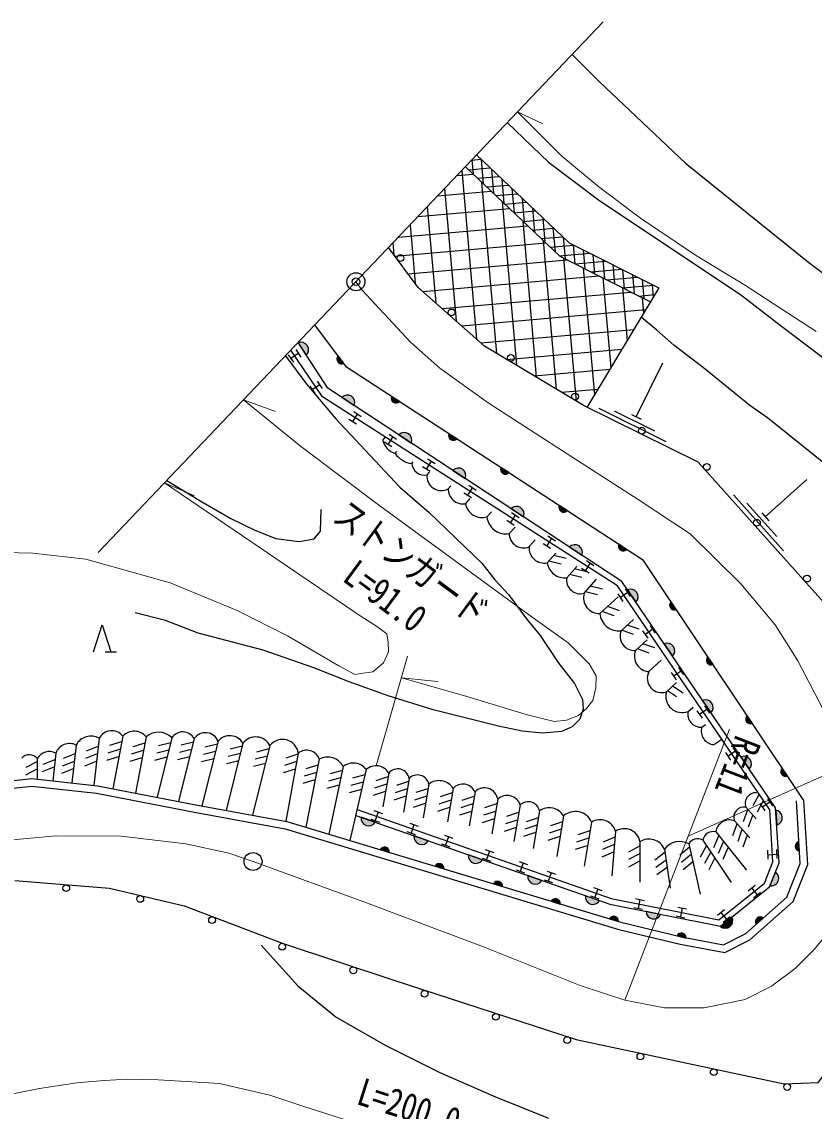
# Model space of a CAD drawing. Units: millimetres at full size, sheet at 1:1000; details may follow other scales. Extents: x 40000 to 680000, y 20000 to 380000.
# Drawn here: x 163011 to 215846, y 244082 to 316677 of the extents above; entities that cross this region are included whole.
import ezdxf
from ezdxf.enums import TextEntityAlignment as Align

# ---------------------------------------------------------------- set-up
doc = ezdxf.new("R2010")
doc.units = ezdxf.units.MM
doc.header["$LTSCALE"] = 1000
doc.header["$PDMODE"] = 32
doc.header["$PDSIZE"] = 500
doc.linetypes.add('CHAIN', pattern=[18.5, 12, -1.5, 3.5, -1.5])
for name, color, linetype, lineweight in [('M-BGD', 7, 'Continuous', 25), ('M-BMK', 2, 'CHAIN', 13), ('M-BMK-OTRS', 5, 'Continuous', 25), ('M-BMK-SRVR', 3, 'Continuous', 25), ('M-STR-HTXT', 7, 'Continuous', 13)]:
    doc.layers.add(name, color=color, linetype=linetype, lineweight=lineweight)
doc.layers.add('M-OTRS', color=6, linetype='Continuous')
doc.styles.add('ＭＳ ゴシック', font='')
doc.styles.get('ＭＳ ゴシック').set_extended_font_data('MS Gothic')

msp = doc.modelspace()

# ---------------------------------------------------------------- hatches: boundary and pattern name
at = {"layer": 'M-BGD'}
for points in [[(181438, 295282, -0.82183), (181982, 294453)], [(184101, 294423), (184477, 293922, -0.84072)], [(184352, 291653, -0.82183), (185180, 291108)], [(187667, 291716), (188192, 291374, -0.84072)], [(188158, 289151, -0.82183), (188986, 288607)], [(191488, 289230), (192013, 288889, -0.84072)], [(191756, 286787, -0.82183), (192584, 286243)], [(194955, 286974), (195480, 286633, -0.84072)], [(195634, 284239, -0.82183), (196462, 283695)], [(198848, 284442), (199372, 284101, -0.84072)], [(199529, 281679, -0.82183), (200357, 281135)], [(202812, 281863), (203337, 281522, -0.84072)], [(203399, 278830, -0.82183), (203955, 278010)], [(206304, 278034), (206652, 277514, -0.84072)], [(205845, 275228, -0.82183), (206402, 274408)], [(208754, 274370), (209101, 273850, -0.84072)], [(208405, 271459, -0.82183), (208962, 270639)], [(211379, 270443), (211727, 269923, -0.84072)], [(210960, 267696, -0.82183), (211517, 266876)], [(213719, 266943), (214067, 266423, -0.84072)], [(186564, 263345, -0.82183), (185629, 263672)], [(213281, 264141, -0.82183), (213343, 263152)], [(190113, 262104, -0.82183), (189178, 262431)], [(187516, 261331), (186917, 261512, -0.84072)], [(214821, 262048), (214859, 261423, -0.84072)], [(193721, 260842, -0.82183), (192786, 261169)], [(191166, 260228), (190567, 260409, -0.84072)], [(213257, 260024, -0.82183), (212891, 259104)], [(195059, 259052), (194460, 259233, -0.84072)], [(197679, 259458, -0.82183), (196744, 259785)], [(198908, 257888), (198309, 258069, -0.84072)], [(201536, 258110, -0.82183), (200600, 258437)], [(202791, 256715), (202192, 256896, -0.84072)], [(205605, 257197, -0.82183), (204633, 257391)], [(210360, 257015, -0.82183), (209588, 256394)], [(212446, 256957), (211977, 256543, -0.84072)], [(207306, 255620), (206697, 255767, -0.84072)]]:
    msp.add_hatch(color=256, dxfattribs=at).paths.add_polyline_path(points)

# ---------------------------------------------------------------- linework, layer by layer
for p, q in [((193012, 307466), (193624, 307520)), ((193015, 307469), (193096, 306537)), ((193639, 307506), (193780, 305889)), ((192034, 306439), (193101, 306533)), ((192349, 306770), (193331, 295541)), ((192798, 306820), (194231, 306945)), ((193404, 306246), (194837, 306371)), ((194323, 306858), (194464, 305241)), ((193672, 305992), (194670, 294583)), ((194010, 305671), (195443, 305797)), ((195007, 306210), (195149, 304593)), ((190732, 305071), (194314, 305384)), ((191200, 305562), (191971, 296745)), ((194616, 305097), (196049, 305222)), ((195691, 305562), (195833, 303945)), ((196375, 304914), (196517, 303297)), ((189429, 303702), (195526, 304235)), ((190050, 304355), (190611, 297949)), ((195040, 304696), (195994, 293788)), ((195223, 304523), (196656, 304648)), ((197059, 304266), (197201, 302649)), ((195829, 303948), (197262, 304074)), ((196435, 303374), (197868, 303499)), ((197743, 303618), (197885, 302001)), ((188126, 302333), (196739, 303087)), ((188901, 303147), (189242, 299253)), ((196408, 303400), (197318, 292992)), ((197042, 302800), (198475, 302925)), ((198428, 302969), (198569, 301353)), ((197648, 302225), (199081, 302351)), ((197776, 302104), (198643, 292196)), ((199112, 302321), (199238, 300877)), ((187752, 301940), (187822, 301142)), ((187886, 301057), (197951, 301938)), ((198254, 301651), (199822, 301788)), ((199784, 301807), (199894, 300547)), ((200440, 301478), (200550, 300217)), ((188771, 299880), (199376, 300808)), ((198860, 301077), (200886, 301254)), ((199134, 300930), (199967, 291401)), ((199907, 300541), (201949, 300719)), ((201096, 301148), (201207, 299888)), ((201753, 300818), (201863, 299558)), ((200446, 300270), (201188, 291795)), ((200970, 300006), (203012, 300185)), ((202409, 300488), (202519, 299228)), ((203065, 300158), (203175, 298898)), ((203721, 299828), (203832, 298568)), ((189750, 298711), (201502, 299739)), ((201759, 299610), (202283, 293618)), ((202034, 299472), (204075, 299651)), ((203097, 298938), (205139, 299116)), ((204378, 299499), (204488, 298238)), ((205034, 299169), (205108, 298321)), ((191040, 297569), (203629, 298670)), ((205482, 298943), (200690, 290966)), ((203071, 298951), (203378, 295441)), ((204160, 298403), (205213, 298495)), ((204384, 298291), (204473, 297264)), ((192330, 296427), (204616, 297502)), ((193620, 295285), (203820, 296177)), ((181276, 294831), (181614, 294335)), ((181438, 295282), (181982, 294453)), ((195340, 294181), (203025, 294853)), ((180780, 294493), (181118, 293997)), ((181445, 294583), (180949, 294245)), ((184477, 293922), (184101, 294423)), ((197163, 293085), (202229, 293529)), ((203984, 290363), (205757, 293955)), ((182704, 292735), (183042, 292239)), ((182208, 292397), (182546, 291901)), ((182873, 292487), (182377, 292149)), ((198986, 291990), (201433, 292204)), ((184352, 291653), (185180, 291108)), ((188192, 291374), (187667, 291716)), ((185393, 290543), (185070, 290037)), ((185141, 290705), (185646, 290381)), ((201477, 290932), (205960, 288719)), ((202506, 290758), (205197, 289430)), ((203670, 290518), (204298, 290208)), ((184817, 290199), (185323, 289876)), ((187081, 288766), (187236, 289008)), ((187752, 289034), (187429, 288529)), ((187499, 289196), (188005, 288872)), ((188158, 289151), (188986, 288607)), ((192013, 288889), (191488, 289230)), ((187176, 288690), (187681, 288367)), ((187900, 287909), (188023, 288048)), ((190061, 287557), (190566, 287233)), ((189012, 287240), (189111, 287352)), ((189738, 287051), (190243, 286728)), ((190314, 287395), (189990, 286890)), ((191756, 286787), (192584, 286243)), ((195480, 286633), (194955, 286974)), ((190033, 286478), (190194, 286659)), ((212576, 283693), (215348, 286181)), ((191433, 285553), (191611, 285752)), ((193060, 285638), (192737, 285132)), ((192808, 285800), (193313, 285476)), ((192484, 285294), (192990, 284971)), ((192594, 284563), (192912, 284920)), ((210459, 285153), (213799, 281432)), ((211350, 284609), (213354, 282376)), ((194027, 283683), (194324, 284017)), ((195634, 284239), (196462, 283695)), ((195665, 283972), (196170, 283648)), ((199372, 284101), (198848, 284442)), ((212342, 283953), (212809, 283433)), ((195342, 283466), (195847, 283143)), ((195918, 283810), (195594, 283305)), ((195509, 282576), (195896, 283011)), ((198086, 282423), (198591, 282100)), ((196835, 281707), (197234, 282155)), ((197763, 281918), (198268, 281594)), ((198339, 282261), (198015, 281756)), ((199529, 281679), (200357, 281135)), ((203337, 281522), (202812, 281863)), ((198051, 280625), (198622, 281267)), ((199304, 280917), (198488, 281116)), ((198972, 280543), (198156, 280742)), ((199349, 279633), (200011, 280378)), ((200334, 280272), (200839, 279949)), ((200910, 280616), (200587, 280111)), ((200657, 280778), (201163, 280455)), ((200350, 279642), (199534, 279841)), ((200682, 280016), (199866, 280215)), ((200503, 278598), (201334, 279532)), ((201734, 278866), (200918, 279065)), ((203240, 278885), (203577, 278389)), ((203399, 278830), (203955, 278010)), ((201402, 278492), (200586, 278691)), ((201560, 277237), (202774, 278352)), ((202743, 278548), (203081, 278052)), ((203408, 278637), (202912, 278300)), ((202506, 277097), (201714, 277377)), ((202874, 277435), (202082, 277716)), ((206652, 277514), (206304, 278034)), ((202965, 276098), (203790, 276856)), ((203801, 275859), (203010, 276139)), ((204170, 276197), (203378, 276477)), ((204406, 276101), (204743, 275605)), ((205071, 276190), (204574, 275853)), ((204902, 276438), (205239, 275942)), ((203934, 274781), (204713, 275497)), ((205216, 274951), (204424, 275231)), ((205845, 275228), (206402, 274408)), ((168578, 274703), (169331, 274703)), ((204848, 274613), (204056, 274893)), ((204823, 273372), (205644, 274127)), ((209101, 273850), (208754, 274370)), ((206299, 273314), (206636, 272817)), ((206964, 273402), (206467, 273065)), ((206795, 273651), (207132, 273154)), ((205991, 272030), (206655, 272639)), ((207099, 271942), (206396, 272402)), ((206661, 271700), (206061, 272093)), ((207431, 270727), (207764, 271006)), ((208694, 270855), (208197, 270518)), ((208405, 271459), (208962, 270639)), ((208525, 271104), (208862, 270607)), ((208029, 270766), (208366, 270270)), ((211727, 269923), (211379, 270443)), ((208346, 269672), (208606, 269848)), ((168167, 268938), (167818, 265790)), ((168877, 268463), (169680, 268710)), ((169751, 269080), (169075, 265569)), ((170427, 268385), (171230, 268631)), ((171305, 269021), (170585, 265278)), ((173018, 268962), (172032, 265000)), ((172127, 268454), (172942, 268657)), ((174508, 268916), (173464, 264724)), ((173639, 268495), (174454, 268698)), ((176103, 268751), (175026, 264426)), ((209159, 268509), (209683, 268865)), ((165277, 267949), (165071, 266095)), ((165792, 267598), (166573, 267908)), ((166637, 268479), (166356, 265953)), ((167272, 267603), (168053, 267912)), ((167328, 268100), (168108, 268409)), ((168782, 267972), (169585, 268219)), ((170332, 267894), (171136, 268140)), ((172006, 267969), (172822, 268172)), ((173518, 268010), (174333, 268213)), ((175119, 267869), (175934, 268072)), ((175240, 268355), (176055, 268557)), ((177757, 268603), (176644, 264131)), ((176778, 267740), (177593, 267943)), ((176899, 268226), (177714, 268428)), ((179559, 268450), (178404, 263810)), ((178692, 268040), (179507, 268242)), ((181448, 267933), (180623, 263406)), ((180640, 267637), (181441, 267891)), ((209923, 267977), (210260, 267481)), ((210588, 268066), (210092, 267729)), ((210420, 268314), (210757, 267818)), ((163295, 267006), (164040, 267394)), ((164042, 267577), (164031, 266210)), ((164448, 267210), (165229, 267519)), ((165737, 267102), (166518, 267411)), ((167217, 267106), (167998, 267415)), ((168688, 267481), (169491, 267728)), ((170238, 267403), (171041, 267649)), ((171886, 267484), (172701, 267686)), ((173397, 267525), (174212, 267727)), ((174998, 267384), (175813, 267587)), ((176657, 267255), (177472, 267458)), ((178450, 267069), (179265, 267272)), ((178571, 267555), (179386, 267757)), ((180550, 267145), (181351, 267399)), ((182849, 267544), (181950, 263013)), ((181969, 266920), (182774, 267162)), ((210960, 267696), (211517, 266876)), ((163291, 266506), (164036, 266894)), ((164393, 266713), (165174, 267022)), ((165682, 266605), (166463, 266914)), ((180461, 266653), (181261, 266907)), ((181872, 266430), (182676, 266671)), ((184445, 267044), (183493, 262546)), ((183590, 266587), (184397, 266818)), ((185981, 266843), (184884, 262126)), ((185094, 266304), (185906, 266520)), ((187477, 266614), (187095, 264374)), ((214067, 266423), (213719, 266943)), ((181774, 265939), (182579, 266181)), ((183383, 265608), (184190, 265840)), ((183486, 266098), (184294, 266329)), ((184981, 265817), (185793, 266033)), ((186556, 265629), (187354, 265892)), ((186640, 266122), (187438, 266385)), ((188011, 265812), (188808, 266075)), ((188838, 266247), (188455, 264008)), ((190152, 265880), (189769, 263640)), ((184868, 265330), (185680, 265546)), ((186472, 265137), (187270, 265400)), ((187842, 264826), (188640, 265089)), ((187926, 265319), (188724, 265582)), ((189222, 264841), (190020, 265104)), ((189306, 265334), (190104, 265597)), ((190927, 265057), (191725, 265320)), ((191771, 265594), (191389, 263354)), ((192383, 264809), (193181, 265072)), ((193232, 265367), (192842, 263089)), ((211782, 264454), (212175, 265196)), ((189138, 264349), (189935, 264612)), ((190758, 264072), (191556, 264335)), ((190843, 264565), (191640, 264828)), ((192299, 264316), (193097, 264579)), ((193895, 264314), (194692, 264577)), ((194744, 264877), (194348, 262562)), ((196240, 264494), (195822, 262047)), ((211283, 264337), (211975, 263572)), ((212063, 264040), (212456, 264782)), ((212226, 264587), (212563, 264090)), ((212891, 264676), (212395, 264338)), ((212722, 264924), (213059, 264427)), ((186564, 263345), (185629, 263672)), ((186287, 263548), (186853, 263350)), ((186485, 264114), (187051, 263916)), ((186768, 264015), (186570, 263449)), ((192215, 263823), (193013, 264086)), ((193726, 263329), (194524, 263592)), ((193810, 263821), (194608, 264084)), ((195358, 263737), (196156, 264000)), ((196663, 263398), (197460, 263661)), ((197534, 264089), (197108, 261597)), ((199138, 263762), (198675, 261049)), ((211137, 263392), (211424, 264181)), ((211473, 263021), (211759, 263810)), ((213281, 264141), (213343, 263152)), ((188877, 263277), (189443, 263079)), ((189160, 263178), (188962, 262612)), ((195190, 262752), (195988, 263015)), ((195274, 263245), (196072, 263507)), ((196579, 262905), (197376, 263168)), ((198192, 262630), (198989, 262893)), ((198276, 263122), (199074, 263385)), ((201003, 263350), (200501, 260411)), ((210430, 262445), (210713, 263236)), ((210538, 263428), (211562, 262304)), ((210766, 262075), (211050, 262866)), ((188679, 262711), (189245, 262513)), ((190113, 262104), (189178, 262431)), ((191186, 262470), (191752, 262272)), ((191469, 262371), (191271, 261805)), ((196494, 262412), (197292, 262675)), ((198107, 262137), (198905, 262400)), ((200024, 262027), (200822, 262290)), ((200108, 262520), (200906, 262783)), ((201796, 262037), (202568, 262370)), ((202597, 262734), (202359, 259761)), ((208414, 262146), (210315, 259329)), ((209160, 261660), (209491, 262432)), ((209276, 262699), (211331, 260146)), ((211103, 261706), (211387, 262496)), ((186917, 261512), (187516, 261331)), ((190988, 261904), (191554, 261706)), ((193910, 261518), (194476, 261320)), ((194193, 261419), (193995, 260852)), ((199940, 261534), (200737, 261797)), ((201717, 261040), (202488, 261373)), ((201757, 261539), (202528, 261872)), ((203479, 261369), (204222, 261761)), ((204223, 262043), (204216, 259341)), ((205865, 261549), (206234, 258939)), ((206886, 261155), (207523, 261702)), ((207481, 261890), (208235, 258540)), ((208274, 261027), (208669, 261768)), ((208554, 260613), (208949, 261354)), ((209473, 261271), (209804, 262042)), ((209786, 260881), (210118, 261653)), ((212784, 260875), (212746, 261474)), ((213383, 260912), (213345, 261511)), ((214859, 261423), (214821, 262048)), ((193721, 260842), (192786, 261169)), ((193712, 260951), (194278, 260753)), ((196166, 260729), (196733, 260531)), ((196449, 260630), (196251, 260063)), ((203477, 260369), (204220, 260761)), ((203478, 260869), (204221, 261261)), ((205216, 260840), (205896, 261333)), ((205286, 260345), (205966, 260838)), ((206996, 260667), (207633, 261214)), ((207106, 260179), (207743, 260726)), ((208833, 260198), (209228, 260939)), ((212765, 261174), (213364, 261212)), ((190567, 260409), (191166, 260228)), ((195968, 260162), (196535, 259964)), ((198033, 260076), (198599, 259878)), ((198316, 259977), (198118, 259411)), ((205356, 259850), (206036, 260343)), ((213257, 260024), (212891, 259104)), ((194460, 259233), (195059, 259052)), ((197679, 259458), (196744, 259785)), ((197835, 259510), (198401, 259312)), ((201127, 258994), (201693, 258796)), ((201410, 258895), (201212, 258329)), ((211431, 258775), (211898, 259152)), ((211665, 258964), (212041, 258496)), ((211807, 258308), (212275, 258684)), ((198309, 258069), (198908, 257888)), ((201536, 258110), (200600, 258437)), ((200929, 258428), (201495, 258230)), ((203931, 258245), (204519, 258127)), ((204225, 258186), (204108, 257598)), ((203814, 257656), (204402, 257539)), ((205605, 257197), (204633, 257391)), ((206635, 257094), (207224, 256977)), ((206753, 257683), (207341, 257565)), ((207047, 257624), (206930, 257036)), ((209396, 257138), (209863, 257514)), ((210360, 257015), (209588, 256394)), ((209630, 257326), (210006, 256859)), ((209772, 256671), (210240, 257047)), ((202192, 256896), (202791, 256715)), ((211977, 256543), (212446, 256957)), ((206697, 255767), (207306, 255620))]:
    msp.add_line(p, q, dxfattribs=at)
for points in [[(199707, 314500), (201509, 312698), (207262, 307249), (215493, 300640), (220016, 297235), (227456, 290886), (229651, 288628), (231342, 286618), (232464, 285225), (233473, 284012), (236221, 280302), (242023, 272055), (245193, 267219), (247248, 263289), (248497, 260923), (249290, 259257), (251295, 254212)], [(195382, 309956), (198125, 307332), (201550, 304753), (210937, 298498), (213662, 296388), (216128, 294539), (218662, 292531), (221409, 289806), (223692, 287022), (225136, 285300), (227045, 282695), (229653, 279177), (230671, 277661), (232056, 275739), (233164, 274300), (236603, 268840), (237960, 266367), (239323, 264146), (242146, 258068), (245297, 250674), (245992, 248897), (246918, 245961), (247714, 242480)], [(193327, 307801), (199508, 301946), (205482, 298943)], [(192587, 307020), (198882, 301056), (204926, 298018)], [(162544, 259447), (168853, 258945), (173844, 257763), (180435, 255261), (187809, 252816), (199965, 248869), (213853, 245916), (216101, 245991), (222282, 253855), (222765, 255861), (222911, 258841), (222885, 261338), (222528, 263723), (221386, 267113), (216666, 277788), (208107, 287324), (200508, 291075), (193870, 295064), (189449, 298978), (187456, 301629)], [(217841, 286169), (215655, 287924), (212722, 290279), (211547, 291104), (208468, 293608), (206488, 295120), (205363, 296129), (204317, 297004)], [(215155, 264795), (204463, 280789), (184670, 293665), (182556, 296480)], [(185364, 264188), (202318, 258260), (209493, 256831), (212528, 259273), (213095, 260698), (212879, 264159), (202738, 279091), (183060, 291679), (180943, 294786)], [(185273, 263796), (202212, 257873), (209598, 256402), (212860, 259027), (213500, 260634), (213271, 264294), (203022, 279384), (183416, 292268), (181429, 295296)], [(180587, 294412), (182006, 292518), (183950, 290214), (188207, 285672), (190165, 283977), (193685, 280611), (194560, 279497), (195452, 278506), (196655, 276881), (197565, 275785), (198808, 273922), (199859, 272590), (200389, 271519), (200442, 270892), (200213, 270196), (199704, 269692), (199007, 269388), (197730, 269277), (196381, 269404), (194794, 269737), (190430, 270828), (187449, 271772), (184847, 272686), (182478, 273636), (179114, 274802), (174762, 275927), (172584, 276782), (170582, 277299)], [(172681, 286104), (174939, 284726), (176947, 283586), (178550, 282803), (179952, 282245), (181497, 282055), (182507, 282221), (182922, 282731), (182967, 284177)], [(167791, 274703), (168373, 276485), (168956, 274703)], [(83804, 253900), (91439, 251476), (97156, 250213), (109402, 248389), (121573, 249196), (129485, 251683), (145228, 259798), (152042, 263137), (154363, 264208), (160653, 265914), (163671, 266250), (168065, 265763), (174725, 264481), (180689, 263394), (202945, 256669), (207002, 255694), (209802, 255176), (211281, 255928), (214019, 258345), (214910, 260598), (214656, 264765)], [(154534, 263737), (160747, 265422), (163672, 265747), (167990, 265268), (174633, 263990), (180571, 262907), (202814, 256186), (206898, 255204), (209878, 254653), (211564, 255511), (214440, 258049), (215416, 260517), (215155, 264795)], [(178968, 255144), (181413, 252447), (183963, 250340), (187273, 248465), (190886, 246666), (194596, 245044), (198137, 243611)]]:
    msp.add_lwpolyline(points, dxfattribs=at)
for centre in [(188259, 300935), (191669, 297313), (195617, 294277), (199903, 291702), (204353, 289428), (208686, 287016), (212026, 283295), (215366, 279574), (165977, 258948), (170911, 258226), (175697, 256818), (180372, 255044), (185118, 253471), (189869, 251911), (194624, 250367), (199380, 248822), (204255, 247727), (209146, 246687), (214041, 245697)]:
    msp.add_circle(centre, 225, dxfattribs=at)
for centre, radius, start, end in [((181628, 294814), 505, 314.43795, 112.09614), ((184333, 294205), 318, 136.80884, 297.02657), ((184713, 291299), 505, 337.86038, 135.51857), ((187959, 291591), 318, 156.84452, 317.06225), ((188518, 288798), 505, 337.86038, 135.51857), ((191780, 289105), 318, 156.84452, 317.06225), ((188289, 289101), 1254, 195.48543, 251.92953), ((189229, 288858), 1633, 215.5329, 262.36376), ((189868, 287322), 860, 185.48147, 281.09458), ((192116, 286434), 505, 337.86038, 135.51857), ((195247, 286849), 318, 156.84452, 317.06225), ((190972, 286377), 944, 173.8374, 299.2178), ((192435, 285553), 1002, 179.30645, 279.09595), ((193714, 284780), 1141, 190.97892, 285.89253), ((195994, 283885), 505, 337.86038, 135.51857), ((199140, 284317), 318, 156.84452, 317.06225), ((195275, 283809), 1255, 185.77679, 280.74957), ((196467, 282576), 958, 179.03167, 292.69782), ((197852, 281622), 1017, 176.04866, 281.31685), ((199889, 281326), 505, 337.86038, 135.51857), ((203104, 281738), 318, 156.84452, 317.06225), ((199192, 280773), 1151, 187.42344, 277.83222), ((200245, 279470), 910, 169.68574, 286.47069), ((203596, 278365), 505, 315.35461, 113.0128), ((201532, 278306), 1070, 164.19526, 271.5113), ((206524, 277804), 318, 133.6538, 293.87153), ((202805, 277337), 1249, 184.59979, 277.35733), ((203866, 275746), 967, 158.62413, 274.0572), ((206042, 274763), 505, 315.35461, 113.0128), ((204893, 274401), 1032, 158.37918, 266.10798), ((208973, 274141), 318, 133.6538, 293.87153), ((205667, 272927), 954, 152.23372, 289.84942), ((207028, 271728), 1079, 163.78255, 291.90959), ((208602, 270994), 505, 315.35461, 113.0128), ((208293, 270551), 880, 168.43873, 273.45562), ((211598, 270213), 318, 133.6538, 293.87153), ((169007, 268472), 961, 39.26263, 150.97906), ((170502, 268377), 1029, 38.74475, 136.91385), ((172131, 268111), 1230, 43.83033, 132.22437), ((173749, 268481), 875, 29.80681, 146.59545), ((209225, 269420), 914, 164.03692, 265.85382), ((167626, 267962), 1116, 60.97944, 152.42509), ((175259, 268382), 921, 23.60175, 144.61709), ((176877, 268082), 1023, 30.63769, 139.1639), ((178608, 267942), 1078, 28.11725, 142.16536), ((180396, 267797), 1062, 7.3481, 142.01802), ((164859, 267101), 945, 63.76015, 149.77158), ((166193, 267607), 978, 63.05053, 159.52087), ((182014, 267252), 885, 19.26425, 129.73374), ((163514, 267168), 668, 37.74932, 138.84929), ((183402, 266513), 1170, 26.99212, 118.19547), ((185117, 266205), 1075, 36.46001, 128.67549), ((211158, 267231), 505, 315.35461, 113.0128), ((186637, 266126), 972, 30.12395, 132.40835), ((188075, 266123), 773, 9.23305, 140.62809), ((189399, 265719), 770, 12.07211, 136.70421), ((213938, 266713), 318, 133.6538, 293.87153), ((190830, 264992), 1117, 32.58856, 127.37751), ((192425, 264987), 892, 25.20988, 137.10594), ((193861, 264732), 894, 9.33543, 134.76757), ((195371, 264212), 914, 17.99015, 133.32151), ((211954, 264585), 715, 86.73921, 200.31372), ((196771, 263922), 780, 12.34956, 132.86133), ((198188, 263203), 1102, 30.50533, 126.45673), ((211146, 263689), 662, 78.0947, 203.29959), ((186129, 263600), 505, 171.89874, 329.55693), ((199917, 262861), 1191, 24.2606, 130.81503), ((213214, 263640), 505, 284.75103, 82.40922), ((201562, 262427), 1079, 16.50965, 121.21119), ((203180, 261848), 1061, 10.62039, 123.38014), ((210202, 262552), 938, 68.9885, 170.95719), ((189678, 262359), 505, 171.89874, 329.55693), ((204824, 261067), 1147, 24.85428, 121.61145), ((208074, 261557), 680, 60.00362, 150.7311), ((209112, 262006), 712, 76.73597, 168.66893), ((187201, 261369), 318, 353.07828, 153.29601), ((206867, 260799), 1251, 60.63561, 143.20563), ((214895, 261739), 318, 103.38168, 263.59941), ((193285, 261098), 505, 171.89874, 329.55693), ((190850, 260266), 318, 353.07828, 153.29601), ((212983, 259600), 505, 259.44675, 57.10494), ((194744, 259090), 318, 353.07828, 153.29601), ((197244, 259714), 505, 171.89874, 329.55693), ((198593, 257927), 318, 353.07828, 153.29601), ((201100, 258366), 505, 171.89874, 329.55693), ((202476, 256753), 318, 353.07828, 153.29601), ((205138, 257390), 505, 179.90657, 337.56476), ((209912, 256781), 505, 229.99495, 27.65314), ((212248, 256709), 318, 51.31769, 211.53543), ((206989, 255640), 318, 356.37306, 156.59079)]:
    msp.add_arc(centre, radius, start, end, dxfattribs=at)
at = {"layer": 'M-BMK'}
for points in [[(216384, 270993), (214761, 274092), (213249, 276490), (210961, 279220), (207569, 282559), (204098, 284849), (200061, 287446), (194102, 291288), (190885, 293590), (188937, 295332), (185707, 298791), (185292, 299355)], [(160397, 261990), (165296, 262433), (169635, 262404), (173943, 261902), (176806, 261282), (178429, 260721), (181735, 259511), (185807, 258036), (193791, 255039), (200247, 252456), (203221, 251486), (205863, 250973), (208519, 250973), (211234, 251533), (213005, 252419), (214569, 253599), (215809, 254839), (216842, 256049)]]:
    msp.add_lwpolyline(points, dxfattribs=at)
at = {"layer": 'M-BMK-OTRS'}
msp.add_line((168113, 281305), (201779, 316677), dxfattribs=at)
at = {"layer": 'M-BMK-SRVR'}
for centre in [(185292, 299355), (178429, 260721)]:
    msp.add_circle(centre, 600, dxfattribs=at)
at = {"layer": 'M-OTRS'}
msp.add_point((185292, 299355), dxfattribs=at)
at = {"layer": 'M-STR-HTXT'}
for p, q in [((196062, 310670), (197752, 309869)), ((177797, 291480), (179936, 290706)), ((174527, 285087), (172532, 285949)), ((186637, 267098), (188735, 274396)), ((188325, 272968), (190761, 272713)), ((210196, 269532), (203221, 251486)), ((218118, 267193), (207440, 262403))]:
    msp.add_line(p, q, dxfattribs=at)
for points in [[(196062, 310670), (199014, 307719), (201494, 305684), (204253, 303590), (207940, 301124), (211256, 299109), (215976, 296036)], [(177797, 291480), (181604, 288397), (186893, 284432), (196798, 277182), (199450, 275293), (200850, 273894), (201317, 273090), (201291, 272287), (201094, 271459), (200665, 270927), (200133, 270460), (199328, 270149), (198498, 270047), (196638, 270515), (192608, 271737), (188325, 272968)], [(172532, 285949), (185701, 276993), (186661, 276414), (187341, 275885), (187442, 275331), (187467, 274701), (187139, 273971), (186409, 273366), (185628, 273240), (185224, 273190), (184141, 273769), (180735, 275765), (177366, 277441), (172900, 279295), (167286, 280866), (163748, 281270), (160892, 281331), (90731, 279952)], [(187258, 242662), (181760, 244415), (179542, 245153), (176197, 245921), (172107, 246178), (170070, 246207), (168494, 246127), (166678, 245978), (164183, 245603), (160504, 244867)]]:
    msp.add_lwpolyline(points, dxfattribs=at)

# ---------------------------------------------------------------- texts
at = {"layer": 'M-STR-HTXT', "style": 'ＭＳ ゴシック', "width": 0.8}
for s, rotation, p in [('ストンガード', 323.459, (188124, 279462)), ('L=91.0', 323.459, (186384, 277248)), ('R=11', 248.868, (209391, 267569)), ('L=200.0', 342.197, (188395, 242991))]:
    msp.add_text(s, height=1833, rotation=rotation, dxfattribs=at).set_placement(p, align=Align.BOTTOM_CENTER)

doc.saveas('drawing.dxf')
